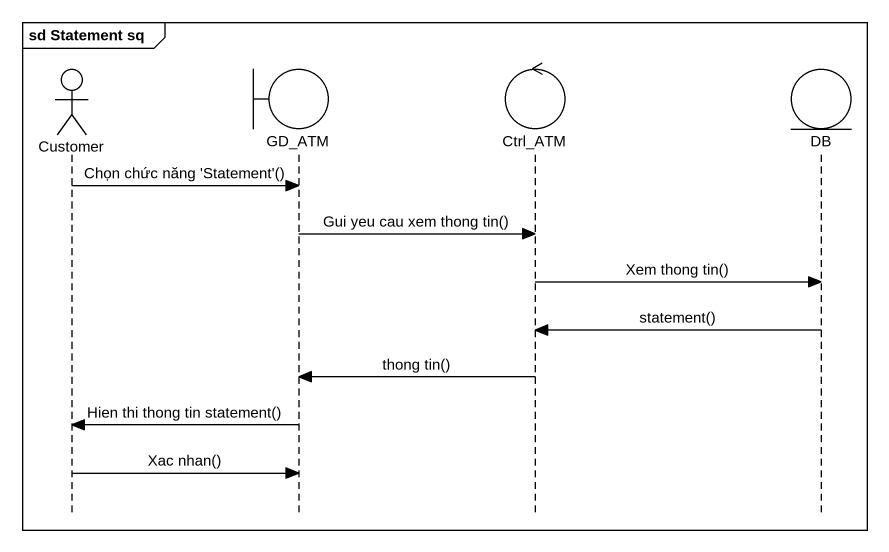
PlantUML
@startuml
mainframe sd Statement sq
hide footbox
actor Customer
boundary GD_ATM
control Ctrl_ATM
entity DB

Customer -> GD_ATM : Chọn chức năng 'Statement'()
GD_ATM -> Ctrl_ATM : Gui yeu cau xem thong tin()
Ctrl_ATM -> DB : Xem thong tin()
DB -> Ctrl_ATM : statement()
Ctrl_ATM -> GD_ATM : thong tin()
GD_ATM -> Customer : Hien thi thong tin statement()
Customer -> GD_ATM : Xac nhan()
@enduml
